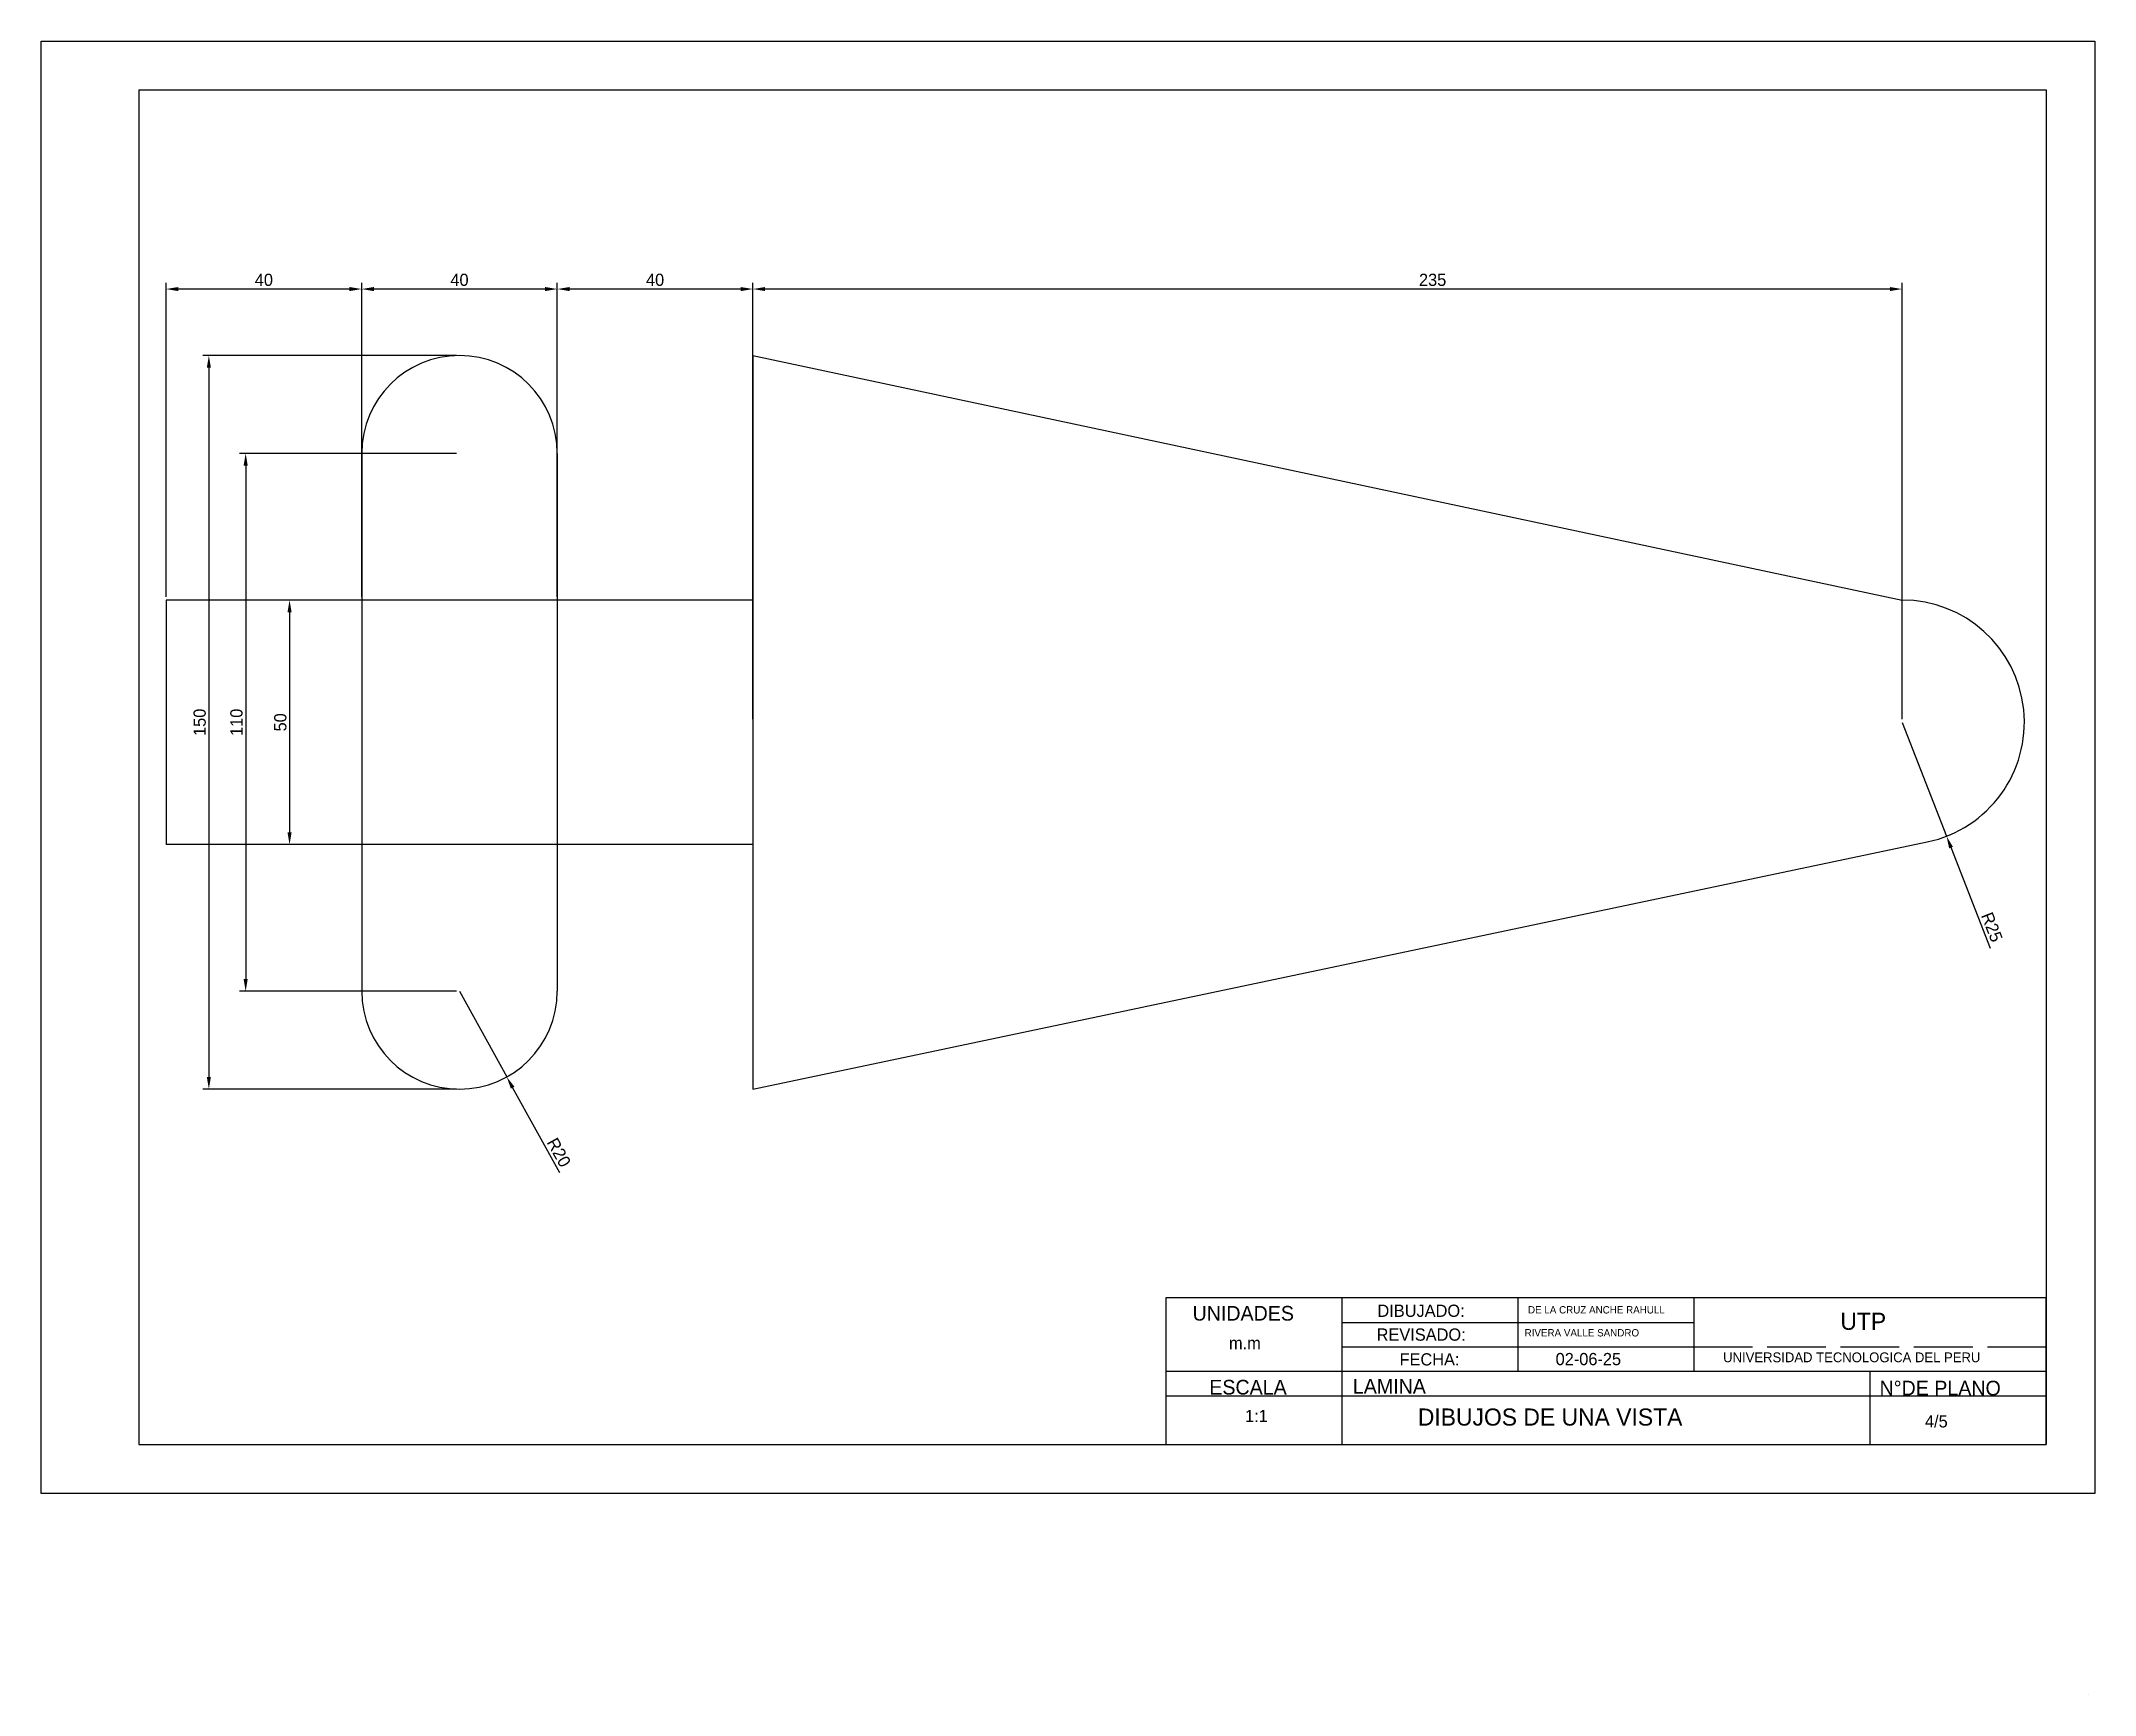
# Model space of a CAD drawing. Header units: millimetres. Extents: x 818 to 1238, y -276 to 62.
import ezdxf

# ---------------------------------------------------------------- set-up
doc = ezdxf.new("R2010")
doc.units = ezdxf.units.MM
doc.linetypes.add('ACAD_ISO02W100', pattern=[15, 12, -3])
doc.dimstyles.new('ISO-25', dxfattribs={"dimtxt": 2.5, "dimasz": 2.5, "dimexe": 1.25, "dimexo": 0.625, "dimtad": 1, "dimtxsty": 'Standard', "dimcen": 2.5, "dimadec": 0, "dimazin": 0, "dimtfac": 1, "dimtmove": 0, "dimatfit": 3, "dimfxl": 1, "dimarcsym": 0})

# ---------------------------------------------------------------- blocks, each defined once
blk = doc.blocks.new('*D2')
at = {"color": 0, "lineweight": -2, "transparency": 16777216}
for p, q in [((963.52, -76.9), (963.52, 12.32)), ((1196.02, 11.07), (966.02, 11.07)), ((1198.52, -76.9), (1198.52, 12.32))]:
    blk.add_line(p, q, dxfattribs=at)
at = {"color": 0, "transparency": 16777216}
for points in [[(966.02, 11.48), (966.02, 10.65), (963.52, 11.07)], [(1196.02, 11.48), (1196.02, 10.65), (1198.52, 11.07)]]:
    blk.add_solid(points, dxfattribs=at)
at = {"layer": 'Defpoints', "color": 0, "transparency": 16777216}
for p in [(963.52, 11.07), (963.52, -77.53), (1198.52, -77.53)]:
    blk.add_point(p, dxfattribs=at)
at = {"color": 0, "transparency": 16777216, "insert": (1102.52, 12.94), "char_height": 2.5, "attachment_point": 5}
blk.add_mtext('235', dxfattribs=at)
blk = doc.blocks.new('*D3')
at = {"color": 0, "lineweight": -2, "transparency": 16777216}
for p, q in [((923.52, -51.9), (923.52, 12.32)), ((961.02, 11.07), (926.02, 11.07)), ((963.52, -51.9), (963.52, 12.32))]:
    blk.add_line(p, q, dxfattribs=at)
at = {"color": 0, "transparency": 16777216}
for points in [[(926.02, 11.48), (926.02, 10.65), (923.52, 11.07)], [(961.02, 11.48), (961.02, 10.65), (963.52, 11.07)]]:
    blk.add_solid(points, dxfattribs=at)
at = {"layer": 'Defpoints', "color": 0, "transparency": 16777216}
for p in [(923.52, 11.07), (923.52, -52.53), (963.52, -52.53)]:
    blk.add_point(p, dxfattribs=at)
at = {"color": 0, "transparency": 16777216, "insert": (943.52, 12.94), "char_height": 2.5, "attachment_point": 5}
blk.add_mtext('40', dxfattribs=at)
blk = doc.blocks.new('*D4')
at = {"color": 0, "lineweight": -2, "transparency": 16777216}
for p, q in [((883.52, -51.9), (883.52, 12.32)), ((921.02, 11.07), (886.02, 11.07)), ((923.52, -51.9), (923.52, 12.32))]:
    blk.add_line(p, q, dxfattribs=at)
at = {"color": 0, "transparency": 16777216}
for points in [[(886.02, 11.48), (886.02, 10.65), (883.52, 11.07)], [(921.02, 11.48), (921.02, 10.65), (923.52, 11.07)]]:
    blk.add_solid(points, dxfattribs=at)
at = {"layer": 'Defpoints', "color": 0, "transparency": 16777216}
for p in [(883.52, 11.07), (883.52, -52.53), (923.52, -52.53)]:
    blk.add_point(p, dxfattribs=at)
at = {"color": 0, "transparency": 16777216, "insert": (903.52, 12.94), "char_height": 2.5, "attachment_point": 5}
blk.add_mtext('40', dxfattribs=at)
blk = doc.blocks.new('*D5')
at = {"color": 0, "lineweight": -2, "transparency": 16777216}
for p, q in [((843.52, -51.9), (843.52, 12.32)), ((881.02, 11.07), (846.02, 11.07)), ((883.52, -51.9), (883.52, 12.32))]:
    blk.add_line(p, q, dxfattribs=at)
at = {"color": 0, "transparency": 16777216}
for points in [[(846.02, 11.48), (846.02, 10.65), (843.52, 11.07)], [(881.02, 11.48), (881.02, 10.65), (883.52, 11.07)]]:
    blk.add_solid(points, dxfattribs=at)
at = {"layer": 'Defpoints', "color": 0, "transparency": 16777216}
for p in [(843.52, 11.07), (843.52, -52.53), (883.52, -52.53)]:
    blk.add_point(p, dxfattribs=at)
at = {"color": 0, "transparency": 16777216, "insert": (863.52, 12.94), "char_height": 2.5, "attachment_point": 5}
blk.add_mtext('40', dxfattribs=at)
blk = doc.blocks.new('*D6')
at = {"color": 0, "lineweight": -2, "transparency": 16777216}
for p, q in [((1198.52, -77.53), (1207.62, -100.81)), ((1216.58, -123.77), (1208.53, -103.14))]:
    blk.add_line(p, q, dxfattribs=at)
at = {"color": 0, "transparency": 16777216}
blk.add_solid([(1208.92, -102.99), (1208.14, -103.29), (1207.62, -100.81)], dxfattribs=at)
at = {"layer": 'Defpoints', "color": 0, "transparency": 16777216}
for p in [(1198.52, -77.53), (1207.62, -100.81)]:
    blk.add_point(p, dxfattribs=at)
at = {"color": 0, "transparency": 16777216, "insert": (1216.89, -119.4), "char_height": 2.5, "attachment_point": 5, "rotation": 291.3296}
blk.add_mtext('R25', dxfattribs=at)
blk = doc.blocks.new('*D7')
at = {"color": 0, "lineweight": -2, "transparency": 16777216}
for p, q in [((903.52, -132.53), (913.18, -150.04)), ((924.01, -169.67), (914.39, -152.23))]:
    blk.add_line(p, q, dxfattribs=at)
at = {"color": 0, "transparency": 16777216}
blk.add_solid([(914.76, -152.03), (914.03, -152.43), (913.18, -150.04)], dxfattribs=at)
at = {"layer": 'Defpoints', "color": 0, "transparency": 16777216}
for p in [(903.52, -132.53), (913.18, -150.04)]:
    blk.add_point(p, dxfattribs=at)
at = {"color": 0, "transparency": 16777216, "insert": (923.84, -165.48), "char_height": 2.5, "attachment_point": 5, "rotation": 298.8783}
blk.add_mtext('R20', dxfattribs=at)
blk = doc.blocks.new('*D8')
at = {"color": 0, "lineweight": -2, "transparency": 16777216}
for p, q in [((942.9, -52.53), (867.52, -52.53)), ((868.77, -55.03), (868.77, -100.03)), ((942.9, -102.53), (867.52, -102.53))]:
    blk.add_line(p, q, dxfattribs=at)
at = {"color": 0, "transparency": 16777216}
for points in [[(868.35, -55.03), (869.19, -55.03), (868.77, -52.53)], [(868.35, -100.03), (869.19, -100.03), (868.77, -102.53)]]:
    blk.add_solid(points, dxfattribs=at)
at = {"layer": 'Defpoints', "color": 0, "transparency": 16777216}
for p in [(943.52, -52.53), (868.77, -102.53), (943.52, -102.53)]:
    blk.add_point(p, dxfattribs=at)
at = {"color": 0, "transparency": 16777216, "insert": (866.89, -77.53), "char_height": 2.5, "attachment_point": 5, "rotation": 90}
blk.add_mtext('50', dxfattribs=at)
blk = doc.blocks.new('*D9')
at = {"color": 0, "lineweight": -2, "transparency": 16777216}
for p, q in [((902.9, -22.53), (858.55, -22.53)), ((859.8, -25.03), (859.8, -130.03)), ((902.9, -132.53), (858.55, -132.53))]:
    blk.add_line(p, q, dxfattribs=at)
at = {"color": 0, "transparency": 16777216}
for points in [[(859.38, -25.03), (860.21, -25.03), (859.8, -22.53)], [(859.38, -130.03), (860.21, -130.03), (859.8, -132.53)]]:
    blk.add_solid(points, dxfattribs=at)
at = {"layer": 'Defpoints', "color": 0, "transparency": 16777216}
for p in [(903.52, -22.53), (859.8, -132.53), (903.52, -132.53)]:
    blk.add_point(p, dxfattribs=at)
at = {"color": 0, "transparency": 16777216, "insert": (857.92, -77.53), "char_height": 2.5, "attachment_point": 5, "rotation": 90}
blk.add_mtext('110', dxfattribs=at)
blk = doc.blocks.new('*D10')
at = {"color": 0, "lineweight": -2, "transparency": 16777216}
for p, q in [((902.9, -2.53), (851.02, -2.53)), ((852.27, -5.03), (852.27, -150.03)), ((902.9, -152.53), (851.02, -152.53))]:
    blk.add_line(p, q, dxfattribs=at)
at = {"color": 0, "transparency": 16777216}
for points in [[(851.85, -5.03), (852.69, -5.03), (852.27, -2.53)], [(851.85, -150.03), (852.69, -150.03), (852.27, -152.53)]]:
    blk.add_solid(points, dxfattribs=at)
at = {"layer": 'Defpoints', "color": 0, "transparency": 16777216}
for p in [(903.52, -2.53), (852.27, -152.53), (903.52, -152.53)]:
    blk.add_point(p, dxfattribs=at)
at = {"color": 0, "transparency": 16777216, "insert": (850.4, -77.53), "char_height": 2.5, "attachment_point": 5, "rotation": 90}
blk.add_mtext('150', dxfattribs=at)

msp = doc.modelspace()

# ---------------------------------------------------------------- linework, layer by layer
for p, q in [((817.959, 61.772), (1237.959, 61.772)), ((817.959, -235.228), (817.959, 61.772)), ((1237.959, 61.772), (1237.959, -235.228)), ((837.959, 51.772), (1227.959, 51.772)), ((837.959, 51.772), (837.959, -225.228)), ((1227.959, 51.772), (1227.959, -225.228)), ((963.525, -2.526), (963.525, -152.526)), ((963.525, -2.526), (1198.525, -52.526)), ((883.525, -22.526), (883.525, -132.526)), ((923.525, -22.526), (923.525, -132.526)), ((883.525, -52.526), (843.525, -52.526)), ((843.525, -52.526), (843.525, -102.526)), ((963.525, -52.526), (923.525, -52.526)), ((883.525, -102.526), (843.525, -102.526)), ((963.525, -102.526), (923.525, -102.526)), ((963.525, -152.526), (1203.673, -101.99)), ((1227.959, -195.228), (1047.959, -195.228)), ((1047.959, -195.228), (1047.959, -225.228)), ((1083.959, -195.228), (1083.959, -225.228)), ((1119.959, -195.228), (1119.959, -210.228)), ((1155.959, -195.228), (1155.959, -210.228)), ((1227.959, -225.228), (1227.959, -195.228)), ((1083.959, -200.228), (1155.959, -200.228)), ((1083.959, -205.228), (1155.959, -205.228)), ((1047.959, -210.228), (1227.959, -210.228)), ((1047.959, -210.228), (1047.959, -215.228)), ((1191.959, -210.228), (1191.959, -225.228)), ((1047.959, -215.228), (1227.959, -215.228)), ((837.959, -225.228), (1227.959, -225.228)), ((1047.959, -225.228), (1227.959, -225.228)), ((1237.959, -235.228), (817.959, -235.228)), ((1236.576, -276.4), (1236.571, -276.4))]:
    msp.add_line(p, q)
at = {"linetype": 'ACAD_ISO02W100'}
msp.add_line((1155.959, -205.228), (1227.959, -205.228), dxfattribs=at)
for centre, radius, start, end in [((903.525, -22.526), 20, 0, 180), ((1198.525, -77.526), 25, 281.8837, 90), ((903.525, -132.526), 20, 180, 0)]:
    msp.add_arc(centre, radius, start, end)

# ---------------------------------------------------------------- texts
for s, height, p in [('UNIDADES', 3, (1053.431, -199.861)), ('DIBUJADO:', 2.5, (1091.243, -199.097)), ('DE LA CRUZ ANCHE RAHULL', 1.5, (1122.029, -198.403)), ('REVISADO:', 2.5, (1091.074, -203.968)), ('RIVERA VALLE SANDRO', 1.5, (1121.333, -203.101)), ('UTP', 3.5, (1185.904, -201.751)), ('m.m', 2.5, (1060.884, -205.702)), ('FECHA:', 2.5, (1095.757, -209.039)), ('02-06-25', 2.5, (1127.677, -208.975)), ('UNIVERSIDAD TECNOLOGICA DEL PERU', 2, (1161.927, -208.369)), ('ESCALA', 3, (1056.853, -214.978)), ('LAMINA', 3, (1086.211, -214.798)), ('N°DE PLANO', 3, (1193.918, -215.158)), ('1:1', 2.5, (1064.16, -220.614)), ('DIBUJOS DE UNA VISTA', 3.5, (1099.499, -221.33)), ('4/5', 2.5, (1203.206, -221.705))]:
    msp.add_text(s, height=height).set_placement(p)

# ---------------------------------------------------------------- dimensions: what is measured, and where the dimension line sits
for base, p1, p2, picture, middle in [((843.525, 11.066), (883.525, -52.526), (843.525, -52.526), '*D5', (863.525, 11.066)), ((883.525, 11.066), (923.525, -52.526), (883.525, -52.526), '*D4', (903.525, 11.066)), ((923.525, 11.066), (963.525, -52.526), (923.525, -52.526), '*D3', (943.525, 11.066)), ((963.525, 11.066), (1198.525, -77.526), (963.525, -77.526), '*D2', (1102.525, 11.066))]:
    dim = msp.add_linear_dim(base=base, p1=p1, p2=p2, angle=180, dimstyle='ISO-25')
    dim.commit()
    dim.dimension.update_dxf_attribs({"geometry": picture, "text_midpoint": middle, "dimtype": 161})
for p1, p2, distance, picture, middle in [((903.525, -2.526), (903.525, -152.526), -51.254, '*D10', (850.395, -77.526)), ((903.525, -22.526), (903.525, -132.526), -43.728, '*D9', (857.922, -77.526)), ((943.525, -52.526), (943.525, -102.526), -74.755, '*D8', (866.894, -77.526))]:
    dim = msp.add_aligned_dim(p1=p1, p2=p2, distance=distance, dimstyle='ISO-25')
    dim.commit()
    dim.dimension.update_dxf_attribs({"geometry": picture, "text_midpoint": middle})
for center, mpoint, picture, middle in [((1198.525, -77.526), (1207.618, -100.813), '*D6', (1215.143, -120.084)), ((903.525, -132.526), (913.184, -150.039), '*D7', (922.201, -166.389))]:
    dim = msp.add_radius_dim(center=center, mpoint=mpoint, dimstyle='ISO-25')
    dim.commit()
    dim.dimension.update_dxf_attribs({"geometry": picture, "text_midpoint": middle, "dimtype": 164})

doc.saveas('drawing.dxf')
